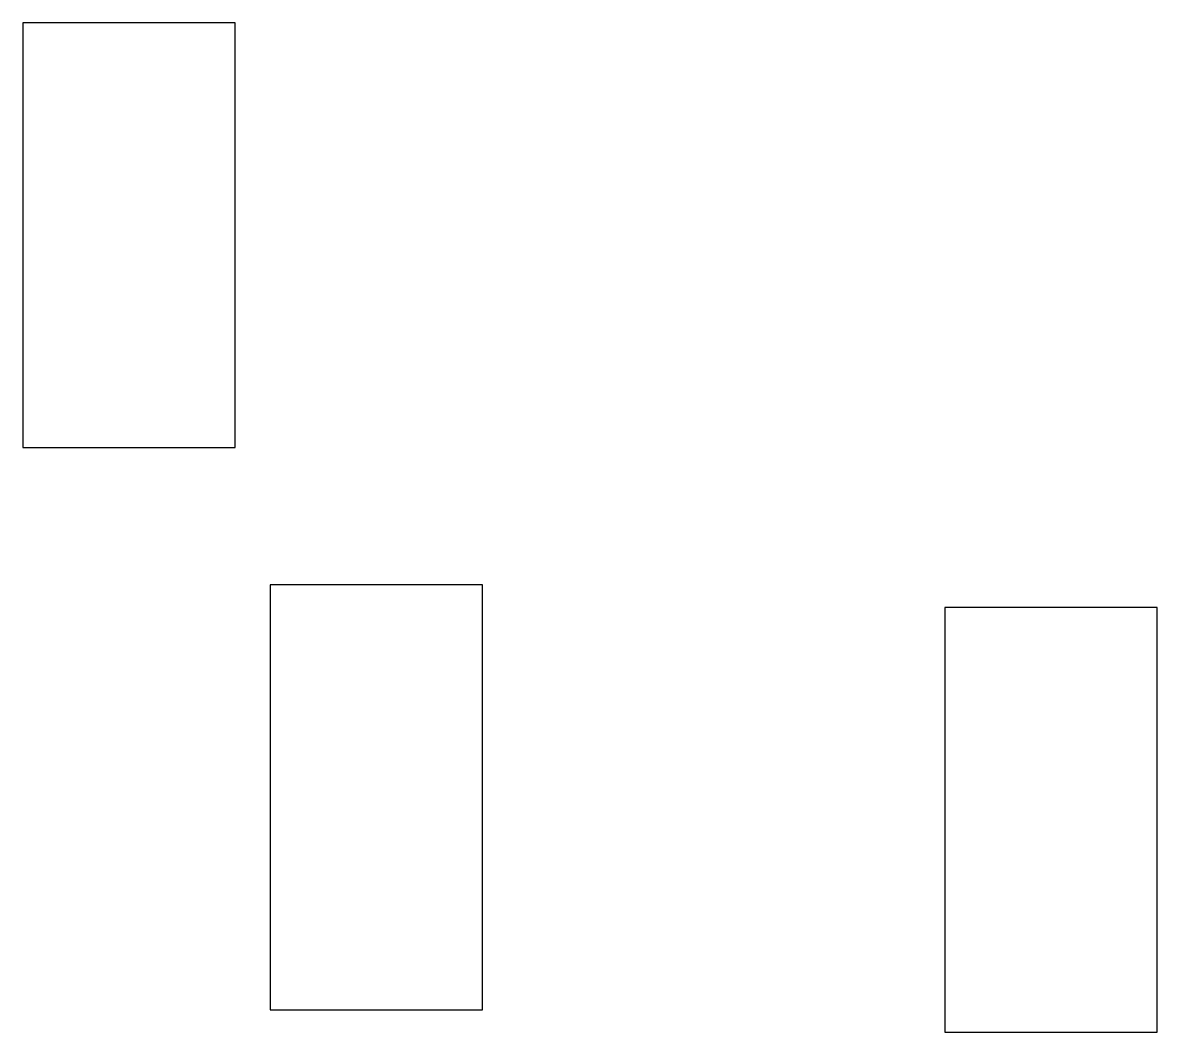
# Model space of a CAD drawing. Extents: x -19 to 297, y 0 to 420.
# Drawn here: x 62.57 to 69.25, y 182.44 to 188.38 of the extents above; entities that cross this region are included whole.
import ezdxf

# ---------------------------------------------------------------- set-up
doc = ezdxf.new("R2010")
doc.units = 0
doc.header["$MEASUREMENT"] = 0
doc.linetypes.add('K5LT_BASIC', pattern=[0])
doc.layers.add('Системный слой', color=7, linetype='Continuous')

# ---------------------------------------------------------------- blocks, each defined once
blk = doc.blocks.new('*U')
at = {"layer": 'Системный слой', "color": 5, "linetype": 'K5LT_BASIC'}
for p, q in [((63.824, 188.3833), (62.574, 188.3833)), ((62.574, 188.3833), (62.574, 185.8833)), ((63.824, 185.8833), (63.824, 188.3833)), ((62.574, 185.8833), (63.824, 185.8833)), ((65.2792, 185.076), (64.0292, 185.076)), ((64.0292, 185.076), (64.0292, 182.576)), ((65.2792, 182.576), (65.2792, 185.076)), ((69.2479, 184.9437), (67.9979, 184.9437)), ((67.9979, 184.9437), (67.9979, 182.4437)), ((69.2479, 182.4437), (69.2479, 184.9437)), ((64.0292, 182.576), (65.2792, 182.576)), ((67.9979, 182.4437), (69.2479, 182.4437))]:
    blk.add_line(p, q, dxfattribs=at)

msp = doc.modelspace()

# ---------------------------------------------------------------- block references
at = {"layer": 'Системный слой'}
msp.add_blockref('*U', (0, 0), dxfattribs=at)
msp.add_blockref('*U', (0, 0), dxfattribs=at)
msp.add_blockref('*U', (0, 0), dxfattribs=at)
msp.add_blockref('*U', (0, 0), dxfattribs=at)
msp.add_blockref('*U', (0, 0), dxfattribs=at)
msp.add_blockref('*U', (0, 0), dxfattribs=at)
msp.add_blockref('*U', (0, 0), dxfattribs=at)
msp.add_blockref('*U', (0, 0), dxfattribs=at)
msp.add_blockref('*U', (0, 0), dxfattribs=at)
msp.add_blockref('*U', (0, 0), dxfattribs=at)
msp.add_blockref('*U', (0, 0), dxfattribs=at)
msp.add_blockref('*U', (0, 0), dxfattribs=at)
msp.add_blockref('*U', (0, 0), dxfattribs=at)
msp.add_blockref('*U', (0, 0), dxfattribs=at)
msp.add_blockref('*U', (0, 0), dxfattribs=at)
msp.add_blockref('*U', (0, 0), dxfattribs=at)
msp.add_blockref('*U', (0, 0), dxfattribs=at)
msp.add_blockref('*U', (0, 0), dxfattribs=at)
msp.add_blockref('*U', (0, 0), dxfattribs=at)
msp.add_blockref('*U', (0, 0), dxfattribs=at)
msp.add_blockref('*U', (0, 0), dxfattribs=at)
msp.add_blockref('*U', (0, 0), dxfattribs=at)
msp.add_blockref('*U', (0, 0), dxfattribs=at)
msp.add_blockref('*U', (0, 0), dxfattribs=at)
msp.add_blockref('*U', (0, 0), dxfattribs=at)
msp.add_blockref('*U', (0, 0), dxfattribs=at)
msp.add_blockref('*U', (0, 0), dxfattribs=at)
msp.add_blockref('*U', (0, 0), dxfattribs=at)
msp.add_blockref('*U', (0, 0), dxfattribs=at)
msp.add_blockref('*U', (0, 0), dxfattribs=at)
msp.add_blockref('*U', (0, 0), dxfattribs=at)
msp.add_blockref('*U', (0, 0), dxfattribs=at)
msp.add_blockref('*U', (0, 0), dxfattribs=at)
msp.add_blockref('*U', (0, 0), dxfattribs=at)
msp.add_blockref('*U', (0, 0), dxfattribs=at)
msp.add_blockref('*U', (0, 0), dxfattribs=at)
msp.add_blockref('*U', (0, 0), dxfattribs=at)
msp.add_blockref('*U', (0, 0), dxfattribs=at)
msp.add_blockref('*U', (0, 0), dxfattribs=at)
msp.add_blockref('*U', (0, 0), dxfattribs=at)
msp.add_blockref('*U', (0, 0), dxfattribs=at)
msp.add_blockref('*U', (0, 0), dxfattribs=at)
msp.add_blockref('*U', (0, 0), dxfattribs=at)
msp.add_blockref('*U', (0, 0), dxfattribs=at)
msp.add_blockref('*U', (0, 0), dxfattribs=at)
msp.add_blockref('*U', (0, 0), dxfattribs=at)
msp.add_blockref('*U', (0, 0), dxfattribs=at)
msp.add_blockref('*U', (0, 0), dxfattribs=at)
msp.add_blockref('*U', (0, 0), dxfattribs=at)
msp.add_blockref('*U', (0, 0), dxfattribs=at)
msp.add_blockref('*U', (0, 0), dxfattribs=at)
msp.add_blockref('*U', (0, 0), dxfattribs=at)
msp.add_blockref('*U', (0, 0), dxfattribs=at)
msp.add_blockref('*U', (0, 0), dxfattribs=at)
msp.add_blockref('*U', (0, 0), dxfattribs=at)
msp.add_blockref('*U', (0, 0), dxfattribs=at)
msp.add_blockref('*U', (0, 0), dxfattribs=at)
msp.add_blockref('*U', (0, 0), dxfattribs=at)
msp.add_blockref('*U', (0, 0), dxfattribs=at)
msp.add_blockref('*U', (0, 0), dxfattribs=at)
msp.add_blockref('*U', (0, 0), dxfattribs=at)
msp.add_blockref('*U', (0, 0), dxfattribs=at)
msp.add_blockref('*U', (0, 0), dxfattribs=at)
msp.add_blockref('*U', (0, 0), dxfattribs=at)
msp.add_blockref('*U', (0, 0), dxfattribs=at)
msp.add_blockref('*U', (0, 0), dxfattribs=at)
msp.add_blockref('*U', (0, 0), dxfattribs=at)
msp.add_blockref('*U', (0, 0), dxfattribs=at)
msp.add_blockref('*U', (0, 0), dxfattribs=at)
msp.add_blockref('*U', (0, 0), dxfattribs=at)
msp.add_blockref('*U', (0, 0), dxfattribs=at)
msp.add_blockref('*U', (0, 0), dxfattribs=at)
msp.add_blockref('*U', (0, 0), dxfattribs=at)
msp.add_blockref('*U', (0, 0), dxfattribs=at)
msp.add_blockref('*U', (0, 0), dxfattribs=at)
msp.add_blockref('*U', (0, 0), dxfattribs=at)
msp.add_blockref('*U', (0, 0), dxfattribs=at)
msp.add_blockref('*U', (0, 0), dxfattribs=at)
msp.add_blockref('*U', (0, 0), dxfattribs=at)
msp.add_blockref('*U', (0, 0), dxfattribs=at)
msp.add_blockref('*U', (0, 0), dxfattribs=at)
msp.add_blockref('*U', (0, 0), dxfattribs=at)
msp.add_blockref('*U', (0, 0), dxfattribs=at)
msp.add_blockref('*U', (0, 0), dxfattribs=at)
msp.add_blockref('*U', (0, 0), dxfattribs=at)
msp.add_blockref('*U', (0, 0), dxfattribs=at)
msp.add_blockref('*U', (0, 0), dxfattribs=at)
msp.add_blockref('*U', (0, 0), dxfattribs=at)
msp.add_blockref('*U', (0, 0), dxfattribs=at)
msp.add_blockref('*U', (0, 0), dxfattribs=at)
msp.add_blockref('*U', (0, 0), dxfattribs=at)
msp.add_blockref('*U', (0, 0), dxfattribs=at)
msp.add_blockref('*U', (0, 0), dxfattribs=at)
msp.add_blockref('*U', (0, 0), dxfattribs=at)
msp.add_blockref('*U', (0, 0), dxfattribs=at)
msp.add_blockref('*U', (0, 0), dxfattribs=at)
msp.add_blockref('*U', (0, 0), dxfattribs=at)
msp.add_blockref('*U', (0, 0), dxfattribs=at)
msp.add_blockref('*U', (0, 0), dxfattribs=at)
msp.add_blockref('*U', (0, 0), dxfattribs=at)
msp.add_blockref('*U', (0, 0), dxfattribs=at)
msp.add_blockref('*U', (0, 0), dxfattribs=at)
msp.add_blockref('*U', (0, 0), dxfattribs=at)
msp.add_blockref('*U', (0, 0), dxfattribs=at)
msp.add_blockref('*U', (0, 0), dxfattribs=at)
msp.add_blockref('*U', (0, 0), dxfattribs=at)
msp.add_blockref('*U', (0, 0), dxfattribs=at)
msp.add_blockref('*U', (0, 0), dxfattribs=at)
msp.add_blockref('*U', (0, 0), dxfattribs=at)
msp.add_blockref('*U', (0, 0), dxfattribs=at)
msp.add_blockref('*U', (0, 0), dxfattribs=at)
msp.add_blockref('*U', (0, 0), dxfattribs=at)
msp.add_blockref('*U', (0, 0), dxfattribs=at)
msp.add_blockref('*U', (0, 0), dxfattribs=at)
msp.add_blockref('*U', (0, 0), dxfattribs=at)
msp.add_blockref('*U', (0, 0), dxfattribs=at)
msp.add_blockref('*U', (0, 0), dxfattribs=at)
msp.add_blockref('*U', (0, 0), dxfattribs=at)
msp.add_blockref('*U', (0, 0), dxfattribs=at)
msp.add_blockref('*U', (0, 0), dxfattribs=at)
msp.add_blockref('*U', (0, 0), dxfattribs=at)
msp.add_blockref('*U', (0, 0), dxfattribs=at)
msp.add_blockref('*U', (0, 0), dxfattribs=at)
msp.add_blockref('*U', (0, 0), dxfattribs=at)
msp.add_blockref('*U', (0, 0), dxfattribs=at)
msp.add_blockref('*U', (0, 0), dxfattribs=at)
msp.add_blockref('*U', (0, 0), dxfattribs=at)
msp.add_blockref('*U', (0, 0), dxfattribs=at)
msp.add_blockref('*U', (0, 0), dxfattribs=at)
msp.add_blockref('*U', (0, 0), dxfattribs=at)
msp.add_blockref('*U', (0, 0), dxfattribs=at)
msp.add_blockref('*U', (0, 0), dxfattribs=at)
msp.add_blockref('*U', (0, 0), dxfattribs=at)
msp.add_blockref('*U', (0, 0), dxfattribs=at)
msp.add_blockref('*U', (0, 0), dxfattribs=at)
msp.add_blockref('*U', (0, 0), dxfattribs=at)
msp.add_blockref('*U', (0, 0), dxfattribs=at)
msp.add_blockref('*U', (0, 0), dxfattribs=at)
msp.add_blockref('*U', (0, 0), dxfattribs=at)
msp.add_blockref('*U', (0, 0), dxfattribs=at)
msp.add_blockref('*U', (0, 0), dxfattribs=at)
msp.add_blockref('*U', (0, 0), dxfattribs=at)
msp.add_blockref('*U', (0, 0), dxfattribs=at)
msp.add_blockref('*U', (0, 0), dxfattribs=at)
msp.add_blockref('*U', (0, 0), dxfattribs=at)
msp.add_blockref('*U', (0, 0), dxfattribs=at)
msp.add_blockref('*U', (0, 0), dxfattribs=at)
msp.add_blockref('*U', (0, 0), dxfattribs=at)
msp.add_blockref('*U', (0, 0), dxfattribs=at)
msp.add_blockref('*U', (0, 0), dxfattribs=at)
msp.add_blockref('*U', (0, 0), dxfattribs=at)
msp.add_blockref('*U', (0, 0), dxfattribs=at)
msp.add_blockref('*U', (0, 0), dxfattribs=at)
msp.add_blockref('*U', (0, 0), dxfattribs=at)
msp.add_blockref('*U', (0, 0), dxfattribs=at)
msp.add_blockref('*U', (0, 0), dxfattribs=at)
msp.add_blockref('*U', (0, 0), dxfattribs=at)
msp.add_blockref('*U', (0, 0), dxfattribs=at)
msp.add_blockref('*U', (0, 0), dxfattribs=at)
msp.add_blockref('*U', (0, 0), dxfattribs=at)
msp.add_blockref('*U', (0, 0), dxfattribs=at)
msp.add_blockref('*U', (0, 0), dxfattribs=at)
msp.add_blockref('*U', (0, 0), dxfattribs=at)
msp.add_blockref('*U', (0, 0), dxfattribs=at)
msp.add_blockref('*U', (0, 0), dxfattribs=at)
msp.add_blockref('*U', (0, 0), dxfattribs=at)
msp.add_blockref('*U', (0, 0), dxfattribs=at)
msp.add_blockref('*U', (0, 0), dxfattribs=at)
msp.add_blockref('*U', (0, 0), dxfattribs=at)
msp.add_blockref('*U', (0, 0), dxfattribs=at)
msp.add_blockref('*U', (0, 0), dxfattribs=at)
msp.add_blockref('*U', (0, 0), dxfattribs=at)
msp.add_blockref('*U', (0, 0), dxfattribs=at)
msp.add_blockref('*U', (0, 0), dxfattribs=at)
msp.add_blockref('*U', (0, 0), dxfattribs=at)
msp.add_blockref('*U', (0, 0), dxfattribs=at)
msp.add_blockref('*U', (0, 0), dxfattribs=at)
msp.add_blockref('*U', (0, 0), dxfattribs=at)
msp.add_blockref('*U', (0, 0), dxfattribs=at)
msp.add_blockref('*U', (0, 0), dxfattribs=at)
msp.add_blockref('*U', (0, 0), dxfattribs=at)
msp.add_blockref('*U', (0, 0), dxfattribs=at)
msp.add_blockref('*U', (0, 0), dxfattribs=at)
msp.add_blockref('*U', (0, 0), dxfattribs=at)
msp.add_blockref('*U', (0, 0), dxfattribs=at)
msp.add_blockref('*U', (0, 0), dxfattribs=at)
msp.add_blockref('*U', (0, 0), dxfattribs=at)
msp.add_blockref('*U', (0, 0), dxfattribs=at)
msp.add_blockref('*U', (0, 0), dxfattribs=at)
msp.add_blockref('*U', (0, 0), dxfattribs=at)
msp.add_blockref('*U', (0, 0), dxfattribs=at)
msp.add_blockref('*U', (0, 0), dxfattribs=at)
msp.add_blockref('*U', (0, 0), dxfattribs=at)
msp.add_blockref('*U', (0, 0), dxfattribs=at)
msp.add_blockref('*U', (0, 0), dxfattribs=at)
msp.add_blockref('*U', (0, 0), dxfattribs=at)
msp.add_blockref('*U', (0, 0), dxfattribs=at)
msp.add_blockref('*U', (0, 0), dxfattribs=at)
msp.add_blockref('*U', (0, 0), dxfattribs=at)
msp.add_blockref('*U', (0, 0), dxfattribs=at)
msp.add_blockref('*U', (0, 0), dxfattribs=at)
msp.add_blockref('*U', (0, 0), dxfattribs=at)
msp.add_blockref('*U', (0, 0), dxfattribs=at)
msp.add_blockref('*U', (0, 0), dxfattribs=at)
msp.add_blockref('*U', (0, 0), dxfattribs=at)
msp.add_blockref('*U', (0, 0), dxfattribs=at)
msp.add_blockref('*U', (0, 0), dxfattribs=at)
msp.add_blockref('*U', (0, 0), dxfattribs=at)
msp.add_blockref('*U', (0, 0), dxfattribs=at)
msp.add_blockref('*U', (0, 0), dxfattribs=at)
msp.add_blockref('*U', (0, 0), dxfattribs=at)
msp.add_blockref('*U', (0, 0), dxfattribs=at)
msp.add_blockref('*U', (0, 0), dxfattribs=at)
msp.add_blockref('*U', (0, 0), dxfattribs=at)
msp.add_blockref('*U', (0, 0), dxfattribs=at)
msp.add_blockref('*U', (0, 0), dxfattribs=at)
msp.add_blockref('*U', (0, 0), dxfattribs=at)
msp.add_blockref('*U', (0, 0), dxfattribs=at)
msp.add_blockref('*U', (0, 0), dxfattribs=at)
msp.add_blockref('*U', (0, 0), dxfattribs=at)
msp.add_blockref('*U', (0, 0), dxfattribs=at)
msp.add_blockref('*U', (0, 0), dxfattribs=at)
msp.add_blockref('*U', (0, 0), dxfattribs=at)
msp.add_blockref('*U', (0, 0), dxfattribs=at)
msp.add_blockref('*U', (0, 0), dxfattribs=at)
msp.add_blockref('*U', (0, 0), dxfattribs=at)
msp.add_blockref('*U', (0, 0), dxfattribs=at)
msp.add_blockref('*U', (0, 0), dxfattribs=at)
msp.add_blockref('*U', (0, 0), dxfattribs=at)
msp.add_blockref('*U', (0, 0), dxfattribs=at)
msp.add_blockref('*U', (0, 0), dxfattribs=at)
msp.add_blockref('*U', (0, 0), dxfattribs=at)
msp.add_blockref('*U', (0, 0), dxfattribs=at)
msp.add_blockref('*U', (0, 0), dxfattribs=at)
msp.add_blockref('*U', (0, 0), dxfattribs=at)
msp.add_blockref('*U', (0, 0), dxfattribs=at)
msp.add_blockref('*U', (0, 0), dxfattribs=at)
msp.add_blockref('*U', (0, 0), dxfattribs=at)
msp.add_blockref('*U', (0, 0), dxfattribs=at)
msp.add_blockref('*U', (0, 0), dxfattribs=at)
msp.add_blockref('*U', (0, 0), dxfattribs=at)
msp.add_blockref('*U', (0, 0), dxfattribs=at)
msp.add_blockref('*U', (0, 0), dxfattribs=at)
msp.add_blockref('*U', (0, 0), dxfattribs=at)
msp.add_blockref('*U', (0, 0), dxfattribs=at)
msp.add_blockref('*U', (0, 0), dxfattribs=at)
msp.add_blockref('*U', (0, 0), dxfattribs=at)
msp.add_blockref('*U', (0, 0), dxfattribs=at)
msp.add_blockref('*U', (0, 0), dxfattribs=at)
msp.add_blockref('*U', (0, 0), dxfattribs=at)
msp.add_blockref('*U', (0, 0), dxfattribs=at)
msp.add_blockref('*U', (0, 0), dxfattribs=at)
msp.add_blockref('*U', (0, 0), dxfattribs=at)
msp.add_blockref('*U', (0, 0), dxfattribs=at)
msp.add_blockref('*U', (0, 0), dxfattribs=at)
msp.add_blockref('*U', (0, 0), dxfattribs=at)
msp.add_blockref('*U', (0, 0), dxfattribs=at)
msp.add_blockref('*U', (0, 0), dxfattribs=at)
msp.add_blockref('*U', (0, 0), dxfattribs=at)
msp.add_blockref('*U', (0, 0), dxfattribs=at)
msp.add_blockref('*U', (0, 0), dxfattribs=at)
msp.add_blockref('*U', (0, 0), dxfattribs=at)
msp.add_blockref('*U', (0, 0), dxfattribs=at)
msp.add_blockref('*U', (0, 0), dxfattribs=at)
msp.add_blockref('*U', (0, 0), dxfattribs=at)
msp.add_blockref('*U', (0, 0), dxfattribs=at)
msp.add_blockref('*U', (0, 0), dxfattribs=at)
msp.add_blockref('*U', (0, 0), dxfattribs=at)
msp.add_blockref('*U', (0, 0), dxfattribs=at)
msp.add_blockref('*U', (0, 0), dxfattribs=at)
msp.add_blockref('*U', (0, 0), dxfattribs=at)
msp.add_blockref('*U', (0, 0), dxfattribs=at)
msp.add_blockref('*U', (0, 0), dxfattribs=at)
msp.add_blockref('*U', (0, 0), dxfattribs=at)
msp.add_blockref('*U', (0, 0), dxfattribs=at)
msp.add_blockref('*U', (0, 0), dxfattribs=at)
msp.add_blockref('*U', (0, 0), dxfattribs=at)
msp.add_blockref('*U', (0, 0), dxfattribs=at)
msp.add_blockref('*U', (0, 0), dxfattribs=at)
msp.add_blockref('*U', (0, 0), dxfattribs=at)
msp.add_blockref('*U', (0, 0), dxfattribs=at)
msp.add_blockref('*U', (0, 0), dxfattribs=at)
msp.add_blockref('*U', (0, 0), dxfattribs=at)
msp.add_blockref('*U', (0, 0), dxfattribs=at)
msp.add_blockref('*U', (0, 0), dxfattribs=at)
msp.add_blockref('*U', (0, 0), dxfattribs=at)
msp.add_blockref('*U', (0, 0), dxfattribs=at)
msp.add_blockref('*U', (0, 0), dxfattribs=at)
msp.add_blockref('*U', (0, 0), dxfattribs=at)
msp.add_blockref('*U', (0, 0), dxfattribs=at)
msp.add_blockref('*U', (0, 0), dxfattribs=at)
msp.add_blockref('*U', (0, 0), dxfattribs=at)
msp.add_blockref('*U', (0, 0), dxfattribs=at)
msp.add_blockref('*U', (0, 0), dxfattribs=at)
msp.add_blockref('*U', (0, 0), dxfattribs=at)
msp.add_blockref('*U', (0, 0), dxfattribs=at)
msp.add_blockref('*U', (0, 0), dxfattribs=at)
msp.add_blockref('*U', (0, 0), dxfattribs=at)
msp.add_blockref('*U', (0, 0), dxfattribs=at)
msp.add_blockref('*U', (0, 0), dxfattribs=at)
msp.add_blockref('*U', (0, 0), dxfattribs=at)
msp.add_blockref('*U', (0, 0), dxfattribs=at)
msp.add_blockref('*U', (0, 0), dxfattribs=at)
msp.add_blockref('*U', (0, 0), dxfattribs=at)
msp.add_blockref('*U', (0, 0), dxfattribs=at)
msp.add_blockref('*U', (0, 0), dxfattribs=at)
msp.add_blockref('*U', (0, 0), dxfattribs=at)
msp.add_blockref('*U', (0, 0), dxfattribs=at)
msp.add_blockref('*U', (0, 0), dxfattribs=at)
msp.add_blockref('*U', (0, 0), dxfattribs=at)
msp.add_blockref('*U', (0, 0), dxfattribs=at)
msp.add_blockref('*U', (0, 0), dxfattribs=at)
msp.add_blockref('*U', (0, 0), dxfattribs=at)
msp.add_blockref('*U', (0, 0), dxfattribs=at)
msp.add_blockref('*U', (0, 0), dxfattribs=at)
msp.add_blockref('*U', (0, 0), dxfattribs=at)
msp.add_blockref('*U', (0, 0), dxfattribs=at)
msp.add_blockref('*U', (0, 0), dxfattribs=at)
msp.add_blockref('*U', (0, 0), dxfattribs=at)
msp.add_blockref('*U', (0, 0), dxfattribs=at)
msp.add_blockref('*U', (0, 0), dxfattribs=at)
msp.add_blockref('*U', (0, 0), dxfattribs=at)
msp.add_blockref('*U', (0, 0), dxfattribs=at)
msp.add_blockref('*U', (0, 0), dxfattribs=at)
msp.add_blockref('*U', (0, 0), dxfattribs=at)
msp.add_blockref('*U', (0, 0), dxfattribs=at)
msp.add_blockref('*U', (0, 0), dxfattribs=at)
msp.add_blockref('*U', (0, 0), dxfattribs=at)
msp.add_blockref('*U', (0, 0), dxfattribs=at)
msp.add_blockref('*U', (0, 0), dxfattribs=at)
msp.add_blockref('*U', (0, 0), dxfattribs=at)
msp.add_blockref('*U', (0, 0), dxfattribs=at)
msp.add_blockref('*U', (0, 0), dxfattribs=at)
msp.add_blockref('*U', (0, 0), dxfattribs=at)
msp.add_blockref('*U', (0, 0), dxfattribs=at)
msp.add_blockref('*U', (0, 0), dxfattribs=at)
msp.add_blockref('*U', (0, 0), dxfattribs=at)
msp.add_blockref('*U', (0, 0), dxfattribs=at)
msp.add_blockref('*U', (0, 0), dxfattribs=at)
msp.add_blockref('*U', (0, 0), dxfattribs=at)
msp.add_blockref('*U', (0, 0), dxfattribs=at)
msp.add_blockref('*U', (0, 0), dxfattribs=at)
msp.add_blockref('*U', (0, 0), dxfattribs=at)
msp.add_blockref('*U', (0, 0), dxfattribs=at)
msp.add_blockref('*U', (0, 0), dxfattribs=at)
msp.add_blockref('*U', (0, 0), dxfattribs=at)
msp.add_blockref('*U', (0, 0), dxfattribs=at)
msp.add_blockref('*U', (0, 0), dxfattribs=at)
msp.add_blockref('*U', (0, 0), dxfattribs=at)
msp.add_blockref('*U', (0, 0), dxfattribs=at)
msp.add_blockref('*U', (0, 0), dxfattribs=at)
msp.add_blockref('*U', (0, 0), dxfattribs=at)
msp.add_blockref('*U', (0, 0), dxfattribs=at)
msp.add_blockref('*U', (0, 0), dxfattribs=at)
msp.add_blockref('*U', (0, 0), dxfattribs=at)
msp.add_blockref('*U', (0, 0), dxfattribs=at)
msp.add_blockref('*U', (0, 0), dxfattribs=at)
msp.add_blockref('*U', (0, 0), dxfattribs=at)
msp.add_blockref('*U', (0, 0), dxfattribs=at)
msp.add_blockref('*U', (0, 0), dxfattribs=at)
msp.add_blockref('*U', (0, 0), dxfattribs=at)
msp.add_blockref('*U', (0, 0), dxfattribs=at)
msp.add_blockref('*U', (0, 0), dxfattribs=at)
msp.add_blockref('*U', (0, 0), dxfattribs=at)
msp.add_blockref('*U', (0, 0), dxfattribs=at)
msp.add_blockref('*U', (0, 0), dxfattribs=at)
msp.add_blockref('*U', (0, 0), dxfattribs=at)
msp.add_blockref('*U', (0, 0), dxfattribs=at)
msp.add_blockref('*U', (0, 0), dxfattribs=at)
msp.add_blockref('*U', (0, 0), dxfattribs=at)
msp.add_blockref('*U', (0, 0), dxfattribs=at)
msp.add_blockref('*U', (0, 0), dxfattribs=at)
msp.add_blockref('*U', (0, 0), dxfattribs=at)
msp.add_blockref('*U', (0, 0), dxfattribs=at)
msp.add_blockref('*U', (0, 0), dxfattribs=at)
msp.add_blockref('*U', (0, 0), dxfattribs=at)
msp.add_blockref('*U', (0, 0), dxfattribs=at)
msp.add_blockref('*U', (0, 0), dxfattribs=at)
msp.add_blockref('*U', (0, 0), dxfattribs=at)
msp.add_blockref('*U', (0, 0), dxfattribs=at)
msp.add_blockref('*U', (0, 0), dxfattribs=at)
msp.add_blockref('*U', (0, 0), dxfattribs=at)
msp.add_blockref('*U', (0, 0), dxfattribs=at)
msp.add_blockref('*U', (0, 0), dxfattribs=at)
msp.add_blockref('*U', (0, 0), dxfattribs=at)
msp.add_blockref('*U', (0, 0), dxfattribs=at)
msp.add_blockref('*U', (0, 0), dxfattribs=at)
msp.add_blockref('*U', (0, 0), dxfattribs=at)
msp.add_blockref('*U', (0, 0), dxfattribs=at)
msp.add_blockref('*U', (0, 0), dxfattribs=at)
msp.add_blockref('*U', (0, 0), dxfattribs=at)
msp.add_blockref('*U', (0, 0), dxfattribs=at)
msp.add_blockref('*U', (0, 0), dxfattribs=at)
msp.add_blockref('*U', (0, 0), dxfattribs=at)
msp.add_blockref('*U', (0, 0), dxfattribs=at)
msp.add_blockref('*U', (0, 0), dxfattribs=at)
msp.add_blockref('*U', (0, 0), dxfattribs=at)
msp.add_blockref('*U', (0, 0), dxfattribs=at)
msp.add_blockref('*U', (0, 0), dxfattribs=at)
msp.add_blockref('*U', (0, 0), dxfattribs=at)
msp.add_blockref('*U', (0, 0), dxfattribs=at)
msp.add_blockref('*U', (0, 0), dxfattribs=at)
msp.add_blockref('*U', (0, 0), dxfattribs=at)
msp.add_blockref('*U', (0, 0), dxfattribs=at)
msp.add_blockref('*U', (0, 0), dxfattribs=at)
msp.add_blockref('*U', (0, 0), dxfattribs=at)
msp.add_blockref('*U', (0, 0), dxfattribs=at)
msp.add_blockref('*U', (0, 0), dxfattribs=at)
msp.add_blockref('*U', (0, 0), dxfattribs=at)
msp.add_blockref('*U', (0, 0), dxfattribs=at)
msp.add_blockref('*U', (0, 0), dxfattribs=at)
msp.add_blockref('*U', (0, 0), dxfattribs=at)
msp.add_blockref('*U', (0, 0), dxfattribs=at)
msp.add_blockref('*U', (0, 0), dxfattribs=at)
msp.add_blockref('*U', (0, 0), dxfattribs=at)
msp.add_blockref('*U', (0, 0), dxfattribs=at)
msp.add_blockref('*U', (0, 0), dxfattribs=at)
msp.add_blockref('*U', (0, 0), dxfattribs=at)
msp.add_blockref('*U', (0, 0), dxfattribs=at)
msp.add_blockref('*U', (0, 0), dxfattribs=at)
msp.add_blockref('*U', (0, 0), dxfattribs=at)
msp.add_blockref('*U', (0, 0), dxfattribs=at)
msp.add_blockref('*U', (0, 0), dxfattribs=at)
msp.add_blockref('*U', (0, 0), dxfattribs=at)
msp.add_blockref('*U', (0, 0), dxfattribs=at)
msp.add_blockref('*U', (0, 0), dxfattribs=at)
msp.add_blockref('*U', (0, 0), dxfattribs=at)
msp.add_blockref('*U', (0, 0), dxfattribs=at)
msp.add_blockref('*U', (0, 0), dxfattribs=at)
msp.add_blockref('*U', (0, 0), dxfattribs=at)
msp.add_blockref('*U', (0, 0), dxfattribs=at)
msp.add_blockref('*U', (0, 0), dxfattribs=at)
msp.add_blockref('*U', (0, 0), dxfattribs=at)
msp.add_blockref('*U', (0, 0), dxfattribs=at)
msp.add_blockref('*U', (0, 0), dxfattribs=at)
msp.add_blockref('*U', (0, 0), dxfattribs=at)
msp.add_blockref('*U', (0, 0), dxfattribs=at)
msp.add_blockref('*U', (0, 0), dxfattribs=at)
msp.add_blockref('*U', (0, 0), dxfattribs=at)
msp.add_blockref('*U', (0, 0), dxfattribs=at)
msp.add_blockref('*U', (0, 0), dxfattribs=at)
msp.add_blockref('*U', (0, 0), dxfattribs=at)
msp.add_blockref('*U', (0, 0), dxfattribs=at)
msp.add_blockref('*U', (0, 0), dxfattribs=at)
msp.add_blockref('*U', (0, 0), dxfattribs=at)
msp.add_blockref('*U', (0, 0), dxfattribs=at)
msp.add_blockref('*U', (0, 0), dxfattribs=at)
msp.add_blockref('*U', (0, 0), dxfattribs=at)
msp.add_blockref('*U', (0, 0), dxfattribs=at)
msp.add_blockref('*U', (0, 0), dxfattribs=at)

doc.saveas('drawing.dxf')
